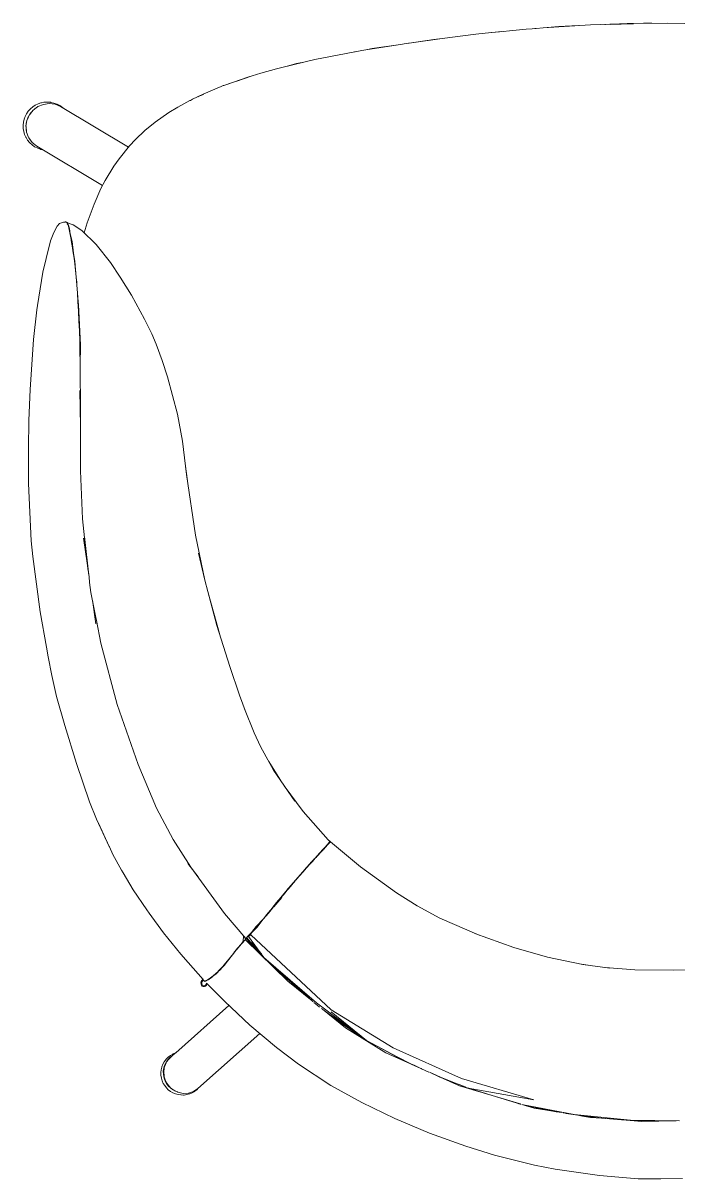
# Model space of a CAD drawing. Header units: millimetres. Extents: x 7998 to 72132, y -12523 to 5591.
# Drawn here: x 65353 to 65388.6, y -9745.4 to -9682.6 of the extents above; entities that cross this region are included whole.
import ezdxf

# ---------------------------------------------------------------- set-up
doc = ezdxf.new("R2010")
doc.units = ezdxf.units.MM
doc.layers.add('Xray_Furniture Temporary', color=23, linetype='Continuous', lineweight=15)

msp = doc.modelspace()

# ---------------------------------------------------------------- linework, layer by layer
at = {"layer": 'Xray_Furniture Temporary', "lineweight": 0}
for p, q in [((65379.42, -9683.004), (65380.332, -9682.918)), ((65380.659, -9682.893), (65380.332, -9682.918)), ((65380.793, -9682.88), (65380.659, -9682.893)), ((65380.873, -9682.876), (65380.793, -9682.88)), ((65381.246, -9682.847), (65380.873, -9682.876)), ((65381.246, -9682.847), (65383.821, -9682.68)), ((65381.246, -9682.847), (65382.09, -9682.781)), ((65382.09, -9682.781), (65383.15, -9682.724)), ((65385.399, -9682.63), (65383.821, -9682.68)), ((65384.638, -9682.672), (65384.586, -9682.672)), ((65385.399, -9682.63), (65384.638, -9682.672)), ((65384.896, -9682.669), (65386.083, -9682.622)), ((65385.521, -9682.624), (65385.412, -9682.63)), ((65385.521, -9682.624), (65386.05, -9682.623)), ((65385.81, -9682.617), (65385.602, -9682.624)), ((65385.81, -9682.617), (65387.977, -9682.589)), ((65386.696, -9682.597), (65385.81, -9682.617)), ((65386.083, -9682.622), (65386.151, -9682.623)), ((65387.146, -9682.599), (65386.696, -9682.597)), ((65387.977, -9682.589), (65388.939, -9682.609)), ((65373.97, -9683.675), (65375.767, -9683.422)), ((65373.97, -9683.675), (65375.32, -9683.471)), ((65375.767, -9683.422), (65375.32, -9683.471)), ((65377.593, -9683.196), (65375.767, -9683.422)), ((65378.097, -9683.143), (65377.593, -9683.196)), ((65379.009, -9683.046), (65378.097, -9683.143)), ((65378.443, -9683.099), (65378.097, -9683.143)), ((65378.458, -9683.093), (65378.443, -9683.099)), ((65378.458, -9683.093), (65379.083, -9683.04)), ((65379.42, -9683.004), (65379.083, -9683.04)), ((65368.85, -9684.565), (65371.413, -9684.074)), ((65371.007, -9684.152), (65371.043, -9684.145)), ((65371.056, -9684.143), (65371.043, -9684.145)), ((65371.413, -9684.074), (65371.623, -9684.042)), ((65371.623, -9684.042), (65373.506, -9683.745)), ((65371.623, -9684.042), (65371.971, -9683.976)), ((65371.971, -9683.976), (65373.506, -9683.745)), ((65373.808, -9683.695), (65373.506, -9683.745)), ((65373.939, -9683.679), (65373.808, -9683.695)), ((65373.939, -9683.679), (65373.97, -9683.675)), ((65367.003, -9685.014), (65368.327, -9684.686)), ((65367.425, -9684.91), (65367.864, -9684.786)), ((65367.864, -9684.786), (65368.177, -9684.723)), ((65368.85, -9684.565), (65368.327, -9684.686)), ((65364.629, -9685.733), (65365.456, -9685.452)), ((65365.456, -9685.452), (65365.269, -9685.505)), ((65365.932, -9685.312), (65365.456, -9685.452)), ((65366.772, -9685.071), (65365.932, -9685.312)), ((65366.772, -9685.071), (65367.003, -9685.014)), ((65367.365, -9684.925), (65367.368, -9684.924)), ((65367.368, -9684.924), (65367.425, -9684.91)), ((65363.436, -9686.179), (65363.687, -9686.068)), ((65363.745, -9686.047), (65363.687, -9686.068)), ((65363.893, -9685.984), (65363.745, -9686.047)), ((65363.917, -9685.976), (65363.893, -9685.984)), ((65365.269, -9685.505), (65363.917, -9685.976)), ((65363.917, -9685.976), (65364.605, -9685.742)), ((65364.629, -9685.733), (65364.605, -9685.742)), ((65362.23, -9686.715), (65362.109, -9686.786)), ((65362.808, -9686.448), (65362.23, -9686.715)), ((65362.532, -9686.581), (65362.517, -9686.589)), ((65362.532, -9686.581), (65362.812, -9686.459)), ((65363.436, -9686.179), (65362.808, -9686.448)), ((65353.42, -9687.254), (65353.31, -9687.375)), ((65353.57, -9687.324), (65353.374, -9687.574)), ((65353.427, -9687.246), (65353.42, -9687.254)), ((65353.427, -9687.246), (65353.554, -9687.138)), ((65353.554, -9687.138), (65353.693, -9687.046)), ((65353.639, -9687.272), (65353.57, -9687.324)), ((65353.639, -9687.272), (65353.683, -9687.234)), ((65353.683, -9687.234), (65353.67, -9687.248)), ((65353.683, -9687.234), (65353.725, -9687.206)), ((65353.683, -9687.234), (65353.699, -9687.226)), ((65353.685, -9687.237), (65353.683, -9687.234)), ((65353.693, -9687.046), (65353.842, -9686.974)), ((65353.83, -9687.126), (65353.725, -9687.206)), ((65354.129, -9687.001), (65353.83, -9687.126)), ((65353.842, -9686.974), (65353.999, -9686.921)), ((65354.02, -9686.917), (65353.999, -9686.921)), ((65354.02, -9686.917), (65354.16, -9686.89)), ((65354.448, -9686.957), (65354.129, -9687.001)), ((65354.184, -9686.886), (65354.16, -9686.89)), ((65354.349, -9686.876), (65354.184, -9686.886)), ((65354.515, -9686.889), (65354.349, -9686.876)), ((65354.764, -9686.997), (65354.448, -9686.957)), ((65354.538, -9686.892), (65354.515, -9686.889)), ((65354.538, -9686.892), (65354.7, -9686.927)), ((65354.857, -9686.983), (65354.7, -9686.927)), ((65355.057, -9687.119), (65354.764, -9686.997)), ((65354.857, -9686.983), (65354.876, -9686.991)), ((65354.876, -9686.991), (65355.023, -9687.067)), ((65355.023, -9687.067), (65355.159, -9687.163)), ((65355.057, -9687.119), (65358.742, -9689.333)), ((65355.159, -9687.163), (65355.17, -9687.173)), ((65355.215, -9687.214), (65355.17, -9687.173)), ((65360.943, -9687.439), (65361.427, -9687.154)), ((65362.081, -9686.8), (65361.427, -9687.154)), ((65362.081, -9686.8), (65362.086, -9686.797)), ((65362.097, -9686.793), (65362.086, -9686.797)), ((65362.097, -9686.793), (65362.109, -9686.786)), ((65353.049, -9687.969), (65353.033, -9688.131)), ((65353.085, -9687.809), (65353.049, -9687.969)), ((65353.085, -9687.809), (65353.142, -9687.655)), ((65353.142, -9687.655), (65353.217, -9687.51)), ((65353.237, -9687.88), (65353.186, -9688.191)), ((65353.237, -9687.88), (65353.202, -9688.033)), ((65353.217, -9687.51), (65353.31, -9687.375)), ((65353.365, -9687.587), (65353.237, -9687.88)), ((65353.237, -9687.88), (65353.292, -9687.728)), ((65353.292, -9687.728), (65353.278, -9687.787)), ((65353.292, -9687.728), (65353.365, -9687.587)), ((65353.292, -9687.728), (65353.326, -9687.678)), ((65353.302, -9687.732), (65353.292, -9687.728)), ((65353.368, -9687.581), (65353.365, -9687.587)), ((65353.374, -9687.574), (65353.456, -9687.456)), ((65353.456, -9687.456), (65353.433, -9687.499)), ((65353.541, -9687.362), (65353.456, -9687.456)), ((65353.456, -9687.456), (65353.491, -9687.425)), ((65353.456, -9687.456), (65353.463, -9687.461)), ((65360.202, -9687.963), (65359.641, -9688.426)), ((65360.202, -9687.963), (65360.943, -9687.439)), ((65353.031, -9688.144), (65353.033, -9688.131)), ((65353.037, -9688.31), (65353.031, -9688.144)), ((65353.064, -9688.474), (65353.037, -9688.31)), ((65353.111, -9688.633), (65353.064, -9688.474)), ((65353.186, -9688.191), (65353.202, -9688.033)), ((65353.186, -9688.201), (65353.186, -9688.191)), ((65353.186, -9688.201), (65353.187, -9688.205)), ((65353.192, -9688.349), (65353.187, -9688.205)), ((65353.187, -9688.205), (65353.217, -9688.505)), ((65353.192, -9688.349), (65353.196, -9688.296)), ((65353.201, -9688.348), (65353.192, -9688.349)), ((65353.217, -9688.505), (65353.192, -9688.349)), ((65353.192, -9688.349), (65353.207, -9688.402)), ((65353.202, -9688.033), (65353.222, -9687.977)), ((65353.202, -9688.033), (65353.203, -9688.095)), ((65353.202, -9688.033), (65353.213, -9688.035)), ((65353.217, -9688.505), (65353.219, -9688.52)), ((65353.231, -9688.552), (65353.262, -9688.655)), ((65353.231, -9688.552), (65353.323, -9688.792)), ((65359.641, -9688.426), (65359.134, -9688.911)), ((65353.178, -9688.784), (65353.111, -9688.633)), ((65353.189, -9688.804), (65353.178, -9688.784)), ((65353.189, -9688.804), (65353.276, -9688.945)), ((65353.262, -9688.655), (65353.255, -9688.614)), ((65353.262, -9688.655), (65353.27, -9688.652)), ((65353.323, -9688.792), (65353.262, -9688.655)), ((65353.262, -9688.655), (65353.286, -9688.695)), ((65353.382, -9689.073), (65353.276, -9688.945)), ((65353.333, -9688.818), (65353.521, -9689.073)), ((65353.408, -9688.931), (65353.366, -9688.863)), ((65353.398, -9689.089), (65353.382, -9689.073)), ((65353.408, -9688.931), (65353.395, -9688.902)), ((65353.52, -9689.203), (65353.398, -9689.089)), ((65353.411, -9688.928), (65353.408, -9688.931)), ((65353.481, -9689.019), (65353.408, -9688.931)), ((65353.408, -9688.931), (65353.434, -9688.955)), ((65353.655, -9689.299), (65353.52, -9689.203)), ((65353.521, -9689.073), (65353.587, -9689.125)), ((65353.587, -9689.125), (65353.621, -9689.156)), ((65353.621, -9689.156), (65353.608, -9689.142)), ((65353.621, -9689.156), (65353.623, -9689.153)), ((65353.685, -9689.202), (65353.621, -9689.156)), ((65353.621, -9689.156), (65353.641, -9689.167)), ((65353.685, -9689.202), (65353.769, -9689.268)), ((65359.134, -9688.911), (65358.801, -9689.259)), ((65353.673, -9689.309), (65353.655, -9689.299)), ((65353.821, -9689.385), (65353.673, -9689.309)), ((65353.769, -9689.268), (65357.338, -9691.412)), ((65353.977, -9689.441), (65353.821, -9689.385)), ((65353.992, -9689.445), (65353.977, -9689.441)), ((65353.992, -9689.445), (65354.104, -9689.469)), ((65358.234, -9689.967), (65358.801, -9689.259)), ((65357.485, -9691.134), (65357.954, -9690.358)), ((65357.954, -9690.358), (65358.234, -9689.967)), ((65356.893, -9692.412), (65357.255, -9691.569)), ((65357.485, -9691.134), (65357.255, -9691.569)), ((65356.893, -9692.412), (65356.5, -9693.432)), ((65354.69, -9693.956), (65354.871, -9693.616)), ((65354.999, -9693.467), (65354.871, -9693.616)), ((65355.23, -9693.394), (65354.999, -9693.467)), ((65355.23, -9693.394), (65355.315, -9693.399)), ((65355.319, -9693.387), (65355.315, -9693.399)), ((65355.341, -9693.384), (65355.319, -9693.387)), ((65355.319, -9693.387), (65355.331, -9693.4)), ((65355.341, -9693.384), (65355.336, -9693.394)), ((65355.341, -9693.384), (65355.381, -9693.403)), ((65355.381, -9693.403), (65355.485, -9693.624)), ((65355.381, -9693.403), (65355.48, -9693.447)), ((65355.425, -9693.496), (65355.491, -9693.563)), ((65355.741, -9693.544), (65355.48, -9693.447)), ((65355.491, -9693.563), (65355.542, -9693.757)), ((65355.741, -9693.544), (65356.209, -9693.858)), ((65356.351, -9693.973), (65356.5, -9693.432)), ((65354.69, -9693.956), (65354.523, -9694.413)), ((65355.485, -9693.624), (65355.542, -9693.892)), ((65355.513, -9693.721), (65355.505, -9693.716)), ((65355.511, -9693.746), (65355.54, -9693.762)), ((65355.54, -9693.762), (65355.542, -9693.757)), ((65355.592, -9694.04), (65355.54, -9693.762)), ((65355.563, -9693.974), (65355.542, -9693.892)), ((65355.581, -9694.075), (65355.563, -9693.974)), ((65355.632, -9694.347), (65355.581, -9694.075)), ((65355.589, -9694.09), (65355.581, -9694.075)), ((65355.618, -9694.229), (65355.589, -9694.09)), ((65355.592, -9694.04), (65355.684, -9694.447)), ((65355.651, -9694.394), (65355.618, -9694.229)), ((65356.209, -9693.858), (65356.987, -9694.603)), ((65356.35, -9693.977), (65356.319, -9693.963)), ((65356.351, -9693.973), (65356.319, -9693.963)), ((65354.523, -9694.413), (65354.276, -9695.378)), ((65355.632, -9694.347), (65355.642, -9694.395)), ((65355.642, -9694.395), (65355.677, -9694.587)), ((65355.686, -9694.586), (65355.651, -9694.394)), ((65355.677, -9694.587), (65355.715, -9694.808)), ((65355.684, -9694.447), (65355.746, -9694.925)), ((65355.724, -9694.806), (65355.686, -9694.586)), ((65355.715, -9694.808), (65355.754, -9695.058)), ((65355.746, -9694.925), (65355.724, -9694.806)), ((65356.987, -9694.603), (65357.78, -9695.584)), ((65354.1, -9696.12), (65354.276, -9695.378)), ((65355.763, -9695.056), (65355.746, -9694.925)), ((65355.754, -9695.058), (65355.793, -9695.339)), ((65355.77, -9695.108), (65355.763, -9695.056)), ((65355.842, -9695.651), (65355.77, -9695.108)), ((65355.843, -9695.52), (65355.77, -9695.108)), ((65355.793, -9695.339), (65355.833, -9695.653)), ((65353.814, -9697.919), (65354.1, -9696.12)), ((65355.833, -9695.653), (65355.872, -9696.001)), ((65355.842, -9695.651), (65355.934, -9696.541)), ((65355.843, -9695.52), (65355.876, -9695.98)), ((65355.876, -9695.98), (65355.872, -9696.001)), ((65355.872, -9696.001), (65355.909, -9696.382)), ((65355.882, -9696.107), (65355.887, -9696.084)), ((65358.29, -9696.384), (65357.78, -9695.584)), ((65355.892, -9696.138), (65355.887, -9696.161)), ((65355.909, -9696.382), (65355.944, -9696.8)), ((65355.932, -9696.552), (65355.926, -9696.578)), ((65355.934, -9696.541), (65355.932, -9696.544)), ((65355.953, -9696.799), (65355.932, -9696.552)), ((65355.932, -9696.552), (65355.945, -9696.647)), ((65355.945, -9696.647), (65355.953, -9696.799)), ((65358.29, -9696.384), (65358.907, -9697.36)), ((65355.944, -9696.8), (65355.977, -9697.251)), ((65355.986, -9697.25), (65355.953, -9696.799)), ((65355.977, -9697.251), (65356.008, -9697.731)), ((65356.017, -9697.73), (65355.986, -9697.25)), ((65359.624, -9698.664), (65358.907, -9697.36)), ((65353.814, -9697.919), (65353.782, -9698.158)), ((65356.008, -9697.731), (65356.036, -9698.235)), ((65356.03, -9697.887), (65356.017, -9697.73)), ((65356.03, -9697.887), (65356.091, -9698.959)), ((65356.03, -9697.887), (65356.045, -9698.234)), ((65353.601, -9699.771), (65353.782, -9698.158)), ((65356.036, -9698.235), (65356.061, -9698.76)), ((65356.049, -9698.319), (65356.045, -9698.234)), ((65356.049, -9698.319), (65356.091, -9699.301)), ((65356.061, -9698.76), (65356.083, -9699.302)), ((65356.088, -9699.229), (65356.081, -9699.269)), ((65356.091, -9698.959), (65356.14, -9700.08)), ((65360.011, -9699.471), (65359.624, -9698.664)), ((65353.601, -9699.771), (65353.409, -9702.489)), ((65356.083, -9699.311), (65356.082, -9699.317)), ((65356.082, -9699.317), (65356.101, -9699.857)), ((65356.083, -9699.302), (65356.083, -9699.311)), ((65356.091, -9699.301), (65356.101, -9699.857)), ((65356.101, -9699.857), (65356.115, -9700.421)), ((65360.253, -9700.028), (65360.011, -9699.471)), ((65356.115, -9700.421), (65356.125, -9700.991)), ((65356.14, -9700.08), (65356.132, -9701.154)), ((65360.569, -9700.906), (65360.253, -9700.028)), ((65356.125, -9700.991), (65356.132, -9701.565)), ((65356.125, -9700.991), (65356.132, -9701.154)), ((65360.861, -9701.789), (65360.569, -9700.906)), ((65356.132, -9701.154), (65356.132, -9701.565)), ((65356.132, -9701.565), (65356.135, -9702.144)), ((65356.135, -9702.144), (65356.137, -9702.726)), ((65361.404, -9703.831), (65360.861, -9701.789)), ((65353.409, -9702.489), (65353.344, -9704.175)), ((65356.138, -9704.488), (65356.112, -9702.535)), ((65356.137, -9702.726), (65356.139, -9702.752)), ((65356.139, -9702.752), (65356.138, -9703.311)), ((65356.138, -9703.311), (65356.138, -9704.488)), ((65353.344, -9704.175), (65353.326, -9705.692)), ((65361.404, -9703.831), (65361.676, -9705.284)), ((65356.138, -9704.488), (65356.136, -9704.658)), ((65356.136, -9704.658), (65356.139, -9704.803)), ((65356.139, -9704.865), (65356.137, -9705.018)), ((65356.139, -9704.865), (65356.139, -9704.803)), ((65356.137, -9705.018), (65356.139, -9705.218)), ((65356.139, -9706.903), (65356.139, -9705.218)), ((65361.894, -9707.109), (65361.676, -9705.284)), ((65353.331, -9707.589), (65353.326, -9705.692)), ((65361.839, -9706.655), (65361.945, -9707.452)), ((65356.259, -9709.508), (65356.139, -9706.903)), ((65362.386, -9710.395), (65361.894, -9707.109)), ((65353.331, -9707.589), (65353.471, -9710.708)), ((65356.259, -9709.508), (65356.478, -9711.572)), ((65356.362, -9710.471), (65356.392, -9710.823)), ((65356.362, -9710.471), (65356.596, -9712.575)), ((65362.386, -9710.395), (65362.898, -9712.846)), ((65353.555, -9711.561), (65353.471, -9710.708)), ((65356.312, -9710.568), (65356.607, -9712.655)), ((65356.392, -9710.823), (65356.47, -9711.573)), ((65353.555, -9711.561), (65353.959, -9714.557)), ((65356.47, -9711.573), (65356.563, -9712.346)), ((65356.478, -9711.572), (65356.596, -9712.575)), ((65362.898, -9712.846), (65362.544, -9711.369)), ((65356.607, -9712.655), (65356.641, -9712.964)), ((65356.641, -9712.964), (65356.706, -9713.514)), ((65362.898, -9712.846), (65363.549, -9715.3)), ((65356.954, -9714.77), (65356.706, -9713.514)), ((65363.079, -9713.528), (65363.685, -9715.736)), ((65356.787, -9713.927), (65356.969, -9715.206)), ((65353.959, -9714.557), (65354.293, -9716.485)), ((65356.954, -9714.77), (65356.973, -9714.875)), ((65356.973, -9714.875), (65357.005, -9715.029)), ((65357.251, -9716.269), (65357.005, -9715.029)), ((65364.245, -9717.534), (65363.549, -9715.3)), ((65354.293, -9716.485), (65354.389, -9717.007)), ((65357.251, -9716.269), (65358.131, -9719.59)), ((65354.389, -9717.007), (65354.592, -9718.025)), ((65354.841, -9719.151), (65354.592, -9718.025)), ((65364.245, -9717.534), (65364.775, -9719.081)), ((65355.288, -9720.725), (65354.841, -9719.151)), ((65365.14, -9720.071), (65364.775, -9719.081)), ((65358.131, -9719.59), (65359.272, -9722.847)), ((65365.043, -9719.832), (65365.571, -9721.136)), ((65355.288, -9720.725), (65355.925, -9722.798)), ((65365.571, -9721.136), (65365.912, -9721.872)), ((65366.62, -9723.161), (65365.912, -9721.872)), ((65356.641, -9724.879), (65355.925, -9722.798)), ((65360.262, -9725.219), (65359.272, -9722.847)), ((65366.361, -9722.69), (65366.991, -9723.699)), ((65367.773, -9724.834), (65366.62, -9723.161)), ((65367.202, -9724.006), (65368.231, -9725.412)), ((65356.641, -9724.879), (65357.005, -9725.821)), ((65361.181, -9726.92), (65360.262, -9725.219)), ((65368.231, -9725.412), (65369.58, -9726.944)), ((65357.701, -9727.309), (65357.005, -9725.821)), ((65357.701, -9727.309), (65357.112, -9726.034)), ((65357.709, -9727.323), (65357.701, -9727.309)), ((65357.709, -9727.323), (65357.902, -9727.741)), ((65362.132, -9728.419), (65361.181, -9726.92)), ((65369.29, -9727.476), (65369.141, -9727.639)), ((65369.306, -9727.482), (65369.205, -9727.597)), ((65369.369, -9727.386), (65369.29, -9727.476)), ((65369.292, -9727.504), (65369.306, -9727.482)), ((65369.306, -9727.482), (65369.314, -9727.473)), ((65369.314, -9727.473), (65369.332, -9727.454)), ((65369.332, -9727.454), (65369.338, -9727.452)), ((65369.338, -9727.452), (65369.35, -9727.442)), ((65369.35, -9727.442), (65369.429, -9727.346)), ((65369.415, -9727.341), (65369.369, -9727.386)), ((65369.377, -9727.392), (65369.514, -9727.233)), ((65369.514, -9727.233), (65369.415, -9727.341)), ((65369.429, -9727.346), (65369.444, -9727.33)), ((65369.444, -9727.33), (65369.45, -9727.328)), ((65369.529, -9727.238), (65369.45, -9727.323)), ((65369.45, -9727.323), (65369.45, -9727.328)), ((65369.514, -9727.233), (65369.57, -9727.175)), ((65369.541, -9727.198), (65369.514, -9727.233)), ((65369.529, -9727.238), (65369.535, -9727.228)), ((65369.535, -9727.228), (65369.54, -9727.226)), ((65369.553, -9727.212), (65369.54, -9727.226)), ((65369.57, -9727.175), (65369.541, -9727.198)), ((65369.603, -9727.156), (65369.553, -9727.212)), ((65369.663, -9727.059), (65369.57, -9727.175)), ((65369.58, -9726.944), (65369.687, -9727.029)), ((65369.589, -9727.152), (65369.585, -9727.156)), ((65369.615, -9727.119), (65369.589, -9727.152)), ((65369.603, -9727.156), (65369.604, -9727.15)), ((65369.604, -9727.15), (65369.609, -9727.148)), ((65369.609, -9727.148), (65369.648, -9727.098)), ((65369.623, -9727.138), (65369.609, -9727.148)), ((65369.64, -9727.099), (65369.615, -9727.119)), ((65369.623, -9727.138), (65369.717, -9727.059)), ((65369.652, -9727.102), (65369.623, -9727.138)), ((65369.667, -9727.064), (65369.64, -9727.099)), ((65369.667, -9727.072), (65369.64, -9727.099)), ((65369.648, -9727.098), (65369.654, -9727.096)), ((65369.654, -9727.096), (65369.652, -9727.102)), ((65369.654, -9727.096), (65369.676, -9727.071)), ((65369.654, -9727.096), (65369.667, -9727.072)), ((65369.667, -9727.064), (65369.687, -9727.029)), ((65369.667, -9727.072), (65369.667, -9727.064)), ((65369.717, -9727.059), (65369.676, -9727.071)), ((65369.717, -9727.059), (65371.331, -9728.409)), ((65357.902, -9727.741), (65358.363, -9728.586)), ((65368.804, -9728.034), (65368.611, -9728.248)), ((65368.753, -9728.099), (65368.611, -9728.248)), ((65368.665, -9728.16), (65368.688, -9728.137)), ((65368.688, -9728.137), (65368.699, -9728.126)), ((65368.699, -9728.126), (65368.702, -9728.123)), ((65368.702, -9728.123), (65368.88, -9727.942)), ((65368.804, -9728.034), (65368.753, -9728.099)), ((65368.788, -9728.028), (65368.792, -9728.021)), ((65368.792, -9728.021), (65368.82, -9727.992)), ((65368.901, -9727.926), (65368.804, -9728.034)), ((65368.82, -9727.992), (65368.827, -9727.981)), ((65368.827, -9727.981), (65368.87, -9727.941)), ((65368.87, -9727.941), (65369.044, -9727.761)), ((65368.971, -9727.825), (65368.87, -9727.941)), ((65368.88, -9727.942), (65368.901, -9727.926)), ((65368.923, -9727.905), (65368.901, -9727.926)), ((65368.987, -9727.831), (65368.923, -9727.905)), ((65369.141, -9727.639), (65368.971, -9727.825)), ((65369.034, -9727.78), (65368.987, -9727.831)), ((65369.034, -9727.78), (65369.052, -9727.761)), ((65369.044, -9727.761), (65369.157, -9727.646)), ((65369.157, -9727.646), (65369.052, -9727.761)), ((65369.157, -9727.646), (65369.198, -9727.598)), ((65369.198, -9727.598), (65369.205, -9727.597)), ((65358.451, -9728.739), (65358.363, -9728.586)), ((65358.994, -9729.664), (65358.451, -9728.739)), ((65362.524, -9728.959), (65361.962, -9728.231)), ((65362.132, -9728.419), (65363.965, -9730.943)), ((65368.217, -9728.687), (65368.027, -9728.902)), ((65368.201, -9728.681), (65368.058, -9728.843)), ((65368.397, -9728.461), (65368.201, -9728.681)), ((65368.201, -9728.681), (65368.31, -9728.55)), ((65368.413, -9728.467), (65368.217, -9728.687)), ((65368.31, -9728.55), (65368.397, -9728.461)), ((65368.595, -9728.241), (65368.397, -9728.461)), ((65368.611, -9728.248), (65368.413, -9728.467)), ((65368.665, -9728.16), (65368.595, -9728.241)), ((65373.299, -9729.817), (65371.331, -9728.409)), ((65367.43, -9729.571), (65368.058, -9728.843)), ((65367.686, -9729.293), (65367.538, -9729.468)), ((65367.686, -9729.293), (65367.732, -9729.246)), ((65367.819, -9729.14), (65367.732, -9729.246)), ((65367.819, -9729.14), (65367.737, -9729.215)), ((65367.82, -9729.119), (65367.867, -9729.075)), ((65367.848, -9729.106), (65367.844, -9729.117)), ((65367.905, -9729.042), (65367.848, -9729.106)), ((65367.905, -9729.042), (65367.867, -9729.075)), ((65368.027, -9728.902), (65367.909, -9729.038)), ((65358.994, -9729.664), (65359.737, -9730.747)), ((65367.174, -9729.88), (65367.005, -9730.087)), ((65367.05, -9730.051), (65367.09, -9730.009)), ((65367.068, -9730.01), (65367.196, -9729.871)), ((65367.09, -9730.009), (65367.093, -9730.004)), ((65367.093, -9730.004), (65367.179, -9729.913)), ((65367.144, -9729.942), (65367.25, -9729.813)), ((65367.185, -9729.905), (65367.179, -9729.913)), ((65367.254, -9729.783), (65367.2, -9729.849)), ((65367.205, -9729.868), (65367.215, -9729.864)), ((65367.25, -9729.813), (65367.26, -9729.802)), ((65367.367, -9729.644), (65367.254, -9729.783)), ((65367.27, -9729.789), (65367.26, -9729.802)), ((65367.4, -9729.632), (65367.27, -9729.789)), ((65367.384, -9729.626), (65367.367, -9729.644)), ((65367.43, -9729.571), (65367.384, -9729.626)), ((65367.538, -9729.468), (65367.4, -9729.632)), ((65373.299, -9729.817), (65374.41, -9730.518)), ((65366.488, -9730.745), (65366.624, -9730.584)), ((65366.519, -9730.676), (65366.782, -9730.341)), ((65366.613, -9730.567), (65366.519, -9730.676)), ((65366.75, -9730.4), (65366.613, -9730.567)), ((65366.629, -9730.573), (65366.624, -9730.584)), ((65367.064, -9730.071), (65366.629, -9730.573)), ((65366.766, -9730.406), (65366.629, -9730.573)), ((65366.75, -9730.4), (65367.005, -9730.087)), ((65367.064, -9730.071), (65366.766, -9730.406)), ((65366.766, -9730.406), (65367.021, -9730.094)), ((65366.782, -9730.341), (65366.79, -9730.332)), ((65366.79, -9730.332), (65366.85, -9730.25)), ((65367.05, -9730.051), (65367.021, -9730.094)), ((65374.41, -9730.518), (65375.649, -9731.193)), ((65359.737, -9730.747), (65359.868, -9730.922)), ((65360.646, -9731.997), (65359.868, -9730.922)), ((65365.112, -9732.297), (65363.965, -9730.943)), ((65365.68, -9731.653), (65366.067, -9731.23)), ((65365.929, -9731.392), (65366.067, -9731.23)), ((65366.064, -9731.256), (65365.932, -9731.414)), ((65366.203, -9731.09), (65366.064, -9731.256)), ((65366.141, -9731.139), (65366.067, -9731.23)), ((65366.187, -9731.084), (65366.141, -9731.139)), ((65366.329, -9730.912), (65366.187, -9731.084)), ((65366.345, -9730.919), (65366.203, -9731.09)), ((65366.472, -9730.739), (65366.329, -9730.912)), ((65366.488, -9730.745), (65366.345, -9730.919)), ((65366.519, -9730.676), (65366.472, -9730.739)), ((65375.649, -9731.193), (65377.778, -9732.122)), ((65365.68, -9731.653), (65365.431, -9731.97)), ((65365.502, -9731.89), (65365.431, -9731.97)), ((65365.726, -9731.677), (65365.447, -9731.976)), ((65365.601, -9731.801), (65365.447, -9731.976)), ((65365.68, -9731.653), (65365.502, -9731.89)), ((65365.585, -9731.795), (65365.502, -9731.89)), ((65365.681, -9731.684), (65365.585, -9731.795)), ((65365.698, -9731.69), (65365.601, -9731.801)), ((65365.916, -9731.408), (65365.681, -9731.684)), ((65365.809, -9731.56), (65365.698, -9731.69)), ((65365.726, -9731.677), (65365.932, -9731.414)), ((65365.932, -9731.414), (65365.809, -9731.56)), ((65365.929, -9731.392), (65365.916, -9731.408)), ((65360.646, -9731.997), (65361.595, -9733.154)), ((65365.098, -9732.358), (65364.882, -9732.587)), ((65364.964, -9732.464), (65364.892, -9732.562)), ((65364.991, -9732.155), (65364.964, -9732.464)), ((65365.011, -9732.178), (65365.121, -9732.324)), ((65365.107, -9732.334), (65365.011, -9732.178)), ((65365.135, -9732.328), (65365.098, -9732.358)), ((65365.105, -9732.367), (65365.098, -9732.358)), ((65365.135, -9732.328), (65365.105, -9732.367)), ((65367.385, -9734.61), (65365.105, -9732.367)), ((65365.121, -9732.324), (65365.107, -9732.334)), ((65365.112, -9732.297), (65365.136, -9732.272)), ((65365.112, -9732.297), (65365.169, -9732.276)), ((65365.19, -9732.334), (65365.135, -9732.328)), ((65365.136, -9732.272), (65365.157, -9732.256)), ((65365.169, -9732.276), (65365.136, -9732.272)), ((65365.232, -9732.168), (65365.157, -9732.256)), ((65365.157, -9732.256), (65365.169, -9732.276)), ((65365.178, -9732.279), (65365.182, -9732.28)), ((65365.182, -9732.28), (65365.182, -9732.283)), ((65365.182, -9732.28), (65365.357, -9732.48)), ((65365.182, -9732.283), (65365.19, -9732.334)), ((65365.19, -9732.334), (65365.186, -9732.338)), ((65365.186, -9732.338), (65365.195, -9732.345)), ((65365.195, -9732.345), (65365.19, -9732.334)), ((65365.205, -9732.368), (65365.199, -9732.348)), ((65365.199, -9732.348), (65365.596, -9732.782)), ((65365.261, -9732.445), (65365.205, -9732.368)), ((65365.431, -9731.97), (65365.232, -9732.168)), ((65365.365, -9732.554), (65365.261, -9732.445)), ((65365.335, -9732.098), (65365.264, -9732.188)), ((65365.264, -9732.188), (65365.391, -9732.11)), ((65365.264, -9732.188), (65366.096, -9733.324)), ((65365.387, -9732.042), (65365.335, -9732.098)), ((65365.357, -9732.48), (65365.396, -9732.52)), ((65365.447, -9731.976), (65365.387, -9732.042)), ((65369.748, -9736.169), (65365.391, -9732.11)), ((65365.396, -9732.52), (65365.506, -9732.635)), ((65365.396, -9732.52), (65365.778, -9732.961)), ((65377.539, -9732.036), (65379.652, -9732.79)), ((65361.979, -9733.611), (65361.595, -9733.154)), ((65364.517, -9733.025), (65363.993, -9733.694)), ((65364.275, -9733.32), (65364.443, -9733.107)), ((65364.509, -9733.016), (65364.443, -9733.107)), ((65364.523, -9733.007), (65364.509, -9733.016)), ((65364.517, -9733.025), (65364.509, -9733.016)), ((65364.575, -9732.955), (65364.517, -9733.025)), ((65364.594, -9732.917), (65364.523, -9733.007)), ((65364.587, -9732.91), (65364.594, -9732.917)), ((65364.598, -9732.913), (65364.594, -9732.917)), ((65364.667, -9732.827), (65364.598, -9732.913)), ((65364.882, -9732.587), (65364.6, -9732.924)), ((65364.731, -9732.75), (65364.667, -9732.827)), ((65364.79, -9732.68), (65364.731, -9732.75)), ((65364.843, -9732.618), (65364.79, -9732.68)), ((65364.892, -9732.562), (65364.843, -9732.618)), ((65365.477, -9732.666), (65365.365, -9732.554)), ((65365.596, -9732.782), (65365.477, -9732.666)), ((65365.506, -9732.635), (65365.729, -9732.874)), ((65365.596, -9732.782), (65366.096, -9733.324)), ((65365.729, -9732.874), (65365.888, -9733.04)), ((65365.962, -9733.141), (65365.822, -9733.004)), ((65365.822, -9733.004), (65366.096, -9733.324)), ((65379.652, -9732.79), (65381.482, -9733.321)), ((65361.979, -9733.611), (65362.791, -9734.531)), ((65363.937, -9733.735), (65363.859, -9733.825)), ((65363.953, -9733.742), (65363.874, -9733.832)), ((65363.953, -9733.742), (65363.905, -9733.806)), ((65364.019, -9733.638), (65363.937, -9733.735)), ((65363.993, -9733.694), (65363.953, -9733.742)), ((65364.104, -9733.534), (65364.019, -9733.638)), ((65364.19, -9733.428), (65364.104, -9733.534)), ((65364.275, -9733.32), (65364.19, -9733.428)), ((65366.096, -9733.324), (65368.954, -9735.792)), ((65366.61, -9733.794), (65366.096, -9733.324)), ((65366.61, -9733.794), (65366.614, -9733.79)), ((65381.482, -9733.321), (65383.398, -9733.718)), ((65383.79, -9733.771), (65383.228, -9733.683)), ((65384.869, -9733.917), (65383.398, -9733.718)), ((65363.317, -9734.366), (65363.182, -9734.468)), ((65363.272, -9734.393), (65363.214, -9734.435)), ((65363.227, -9734.413), (65363.219, -9734.419)), ((65363.256, -9734.387), (65363.227, -9734.413)), ((65363.256, -9734.387), (65363.262, -9734.383)), ((65363.262, -9734.383), (65363.268, -9734.377)), ((65363.272, -9734.369), (65363.268, -9734.377)), ((65363.317, -9734.341), (65363.272, -9734.369)), ((65363.278, -9734.389), (65363.272, -9734.393)), ((65363.317, -9734.366), (65363.278, -9734.389)), ((65363.335, -9734.331), (65363.317, -9734.341)), ((65363.322, -9734.358), (65363.335, -9734.331)), ((65363.333, -9734.348), (65363.322, -9734.358)), ((65363.395, -9734.298), (65363.333, -9734.348)), ((65363.335, -9734.331), (65363.338, -9734.319)), ((65363.38, -9734.292), (65363.338, -9734.319)), ((65363.443, -9734.239), (65363.38, -9734.292)), ((65363.395, -9734.298), (65363.493, -9734.234)), ((65363.459, -9734.246), (65363.395, -9734.298)), ((65363.507, -9734.183), (65363.443, -9734.239)), ((65363.523, -9734.189), (65363.459, -9734.246)), ((65363.493, -9734.234), (65363.589, -9734.128)), ((65363.573, -9734.122), (65363.507, -9734.183)), ((65363.589, -9734.128), (65363.523, -9734.189)), ((65363.641, -9734.056), (65363.573, -9734.122)), ((65363.657, -9734.063), (65363.589, -9734.128)), ((65363.711, -9733.985), (65363.641, -9734.056)), ((65363.685, -9734.035), (65363.657, -9734.063)), ((65363.685, -9734.035), (65363.771, -9733.945)), ((65363.784, -9733.909), (65363.711, -9733.985)), ((65363.799, -9733.915), (65363.771, -9733.945)), ((65363.859, -9733.825), (65363.784, -9733.909)), ((65363.874, -9733.832), (65363.799, -9733.915)), ((65363.905, -9733.806), (65363.874, -9733.832)), ((65366.85, -9734.008), (65366.61, -9733.794)), ((65367.201, -9734.338), (65366.85, -9734.008)), ((65367.206, -9734.331), (65366.85, -9734.008)), ((65367.622, -9734.721), (65367.201, -9734.338)), ((65367.206, -9734.331), (65367.627, -9734.714)), ((65384.62, -9733.883), (65386.223, -9733.997)), ((65386.223, -9733.997), (65388.331, -9734.012)), ((65389.391, -9734.001), (65388.331, -9734.012)), ((65362.68, -9734.708), (65362.7, -9734.639)), ((65362.683, -9734.775), (65362.68, -9734.708)), ((65362.706, -9734.835), (65362.683, -9734.775)), ((65362.7, -9734.639), (65362.728, -9734.574)), ((65362.7, -9734.639), (65362.746, -9734.574)), ((65362.746, -9734.88), (65362.706, -9734.835)), ((65362.736, -9734.656), (65362.72, -9734.713)), ((65362.72, -9734.713), (65362.722, -9734.768)), ((65362.722, -9734.768), (65362.74, -9734.814)), ((65362.728, -9734.574), (65362.756, -9734.512)), ((65362.763, -9734.593), (65362.736, -9734.656)), ((65362.777, -9734.6), (65362.736, -9734.656)), ((65362.74, -9734.814), (65362.769, -9734.848)), ((65362.746, -9734.574), (65362.791, -9734.531)), ((65362.802, -9734.905), (65362.746, -9734.88)), ((65362.756, -9734.512), (65362.763, -9734.499)), ((65362.765, -9734.59), (65362.763, -9734.593)), ((65362.769, -9734.848), (65362.81, -9734.866)), ((65362.819, -9734.559), (65362.777, -9734.6)), ((65362.864, -9734.908), (65362.802, -9734.905)), ((65362.81, -9734.866), (65362.857, -9734.869)), ((65362.895, -9734.628), (65362.819, -9734.559)), ((65362.826, -9734.466), (65362.824, -9734.47)), ((65362.857, -9734.869), (65362.905, -9734.853)), ((65362.925, -9734.887), (65362.864, -9734.908)), ((65362.895, -9734.628), (65362.904, -9734.622)), ((65362.933, -9734.604), (65362.899, -9734.635)), ((65362.904, -9734.622), (65362.899, -9734.635)), ((65362.905, -9734.853), (65362.946, -9734.817)), ((65362.978, -9734.842), (65362.925, -9734.887)), ((65362.937, -9734.603), (65362.933, -9734.604)), ((65362.958, -9734.594), (65362.937, -9734.603)), ((65362.946, -9734.817), (65362.976, -9734.755)), ((65362.958, -9734.594), (65363.031, -9734.541)), ((65362.985, -9734.58), (65362.958, -9734.594)), ((65362.976, -9734.755), (65362.986, -9734.723)), ((65362.976, -9734.755), (65362.989, -9734.727)), ((65363.014, -9734.77), (65362.978, -9734.842)), ((65363.02, -9734.561), (65362.985, -9734.58)), ((65363.969, -9735.725), (65362.989, -9734.727)), ((65363.019, -9734.757), (65363.014, -9734.77)), ((65363.027, -9734.556), (65363.02, -9734.561)), ((65363.027, -9734.556), (65363.031, -9734.541)), ((65363.031, -9734.541), (65363.081, -9734.51)), ((65363.076, -9734.526), (65363.061, -9734.536)), ((65363.081, -9734.51), (65363.076, -9734.526)), ((65363.117, -9734.517), (65363.084, -9734.542)), ((65363.158, -9734.473), (65363.107, -9734.507)), ((65363.142, -9734.466), (65363.108, -9734.493)), ((65363.117, -9734.517), (65363.128, -9734.506)), ((65363.182, -9734.468), (65363.128, -9734.506)), ((65363.194, -9734.431), (65363.142, -9734.466)), ((65363.167, -9734.468), (65363.158, -9734.473)), ((65363.167, -9734.468), (65363.174, -9734.456)), ((65363.192, -9734.444), (65363.174, -9734.456)), ((65363.174, -9734.456), (65363.192, -9734.448)), ((65363.174, -9734.468), (65363.182, -9734.468)), ((65363.214, -9734.435), (65363.192, -9734.448)), ((65363.215, -9734.422), (65363.193, -9734.44)), ((65363.195, -9734.427), (65363.194, -9734.431)), ((65363.198, -9734.429), (65363.194, -9734.431)), ((65363.215, -9734.422), (65363.198, -9734.429)), ((65363.215, -9734.422), (65363.202, -9734.421)), ((65368.715, -9735.685), (65367.385, -9734.61)), ((65368.051, -9735.1), (65367.622, -9734.721)), ((65368.289, -9735.305), (65367.627, -9734.714)), ((65368.296, -9735.311), (65368.051, -9735.1)), ((65368.296, -9735.311), (65368.299, -9735.309)), ((65368.715, -9735.685), (65368.296, -9735.311)), ((65361.311, -9738.508), (65364.198, -9735.94)), ((65365.331, -9737.003), (65363.969, -9735.725)), ((65368.752, -9735.717), (65368.715, -9735.685)), ((65368.763, -9735.727), (65368.752, -9735.717)), ((65368.984, -9735.925), (65368.808, -9735.768)), ((65368.954, -9735.792), (65371.665, -9737.842)), ((65369.119, -9736.025), (65368.984, -9735.925)), ((65369.273, -9736.137), (65369.218, -9736.095)), ((65370.527, -9737.156), (65369.273, -9736.137)), ((65369.432, -9736.254), (65369.364, -9736.204)), ((65370.527, -9737.156), (65369.434, -9736.256)), ((65369.554, -9736.343), (65369.434, -9736.256)), ((65371.665, -9737.842), (65369.743, -9736.283)), ((65373.106, -9738.232), (65369.748, -9736.169)), ((65369.845, -9736.568), (65369.561, -9736.349)), ((65369.838, -9736.551), (65369.561, -9736.349)), ((65369.838, -9736.551), (65369.85, -9736.56)), ((65370.334, -9736.926), (65369.845, -9736.568)), ((65369.85, -9736.56), (65370.339, -9736.919)), ((65370.851, -9737.284), (65370.334, -9736.926)), ((65370.339, -9736.919), (65371.665, -9737.842)), ((65362.519, -9740.451), (65365.878, -9737.463)), ((65366.788, -9738.226), (65365.331, -9737.003)), ((65370.527, -9737.156), (65371.405, -9737.661)), ((65372.718, -9738.503), (65370.527, -9737.156)), ((65371.021, -9737.394), (65370.851, -9737.284)), ((65371.665, -9737.842), (65373.324, -9738.73)), ((65360.893, -9738.753), (65360.789, -9738.861)), ((65360.982, -9738.785), (65360.886, -9738.885)), ((65360.907, -9738.741), (65360.893, -9738.753)), ((65361.024, -9738.649), (65360.907, -9738.741)), ((65360.988, -9738.791), (65360.956, -9738.828)), ((65361.092, -9738.699), (65360.982, -9738.785)), ((65360.982, -9738.785), (65360.988, -9738.791)), ((65361.003, -9738.779), (65360.988, -9738.791)), ((65360.994, -9738.798), (65361.023, -9738.764)), ((65361.003, -9738.779), (65361.023, -9738.764)), ((65361.023, -9738.764), (65361.092, -9738.699)), ((65361.153, -9738.574), (65361.024, -9738.649)), ((65361.092, -9738.699), (65361.06, -9738.731)), ((65361.104, -9738.692), (65361.092, -9738.699)), ((65361.092, -9738.699), (65361.1, -9738.696)), ((65361.094, -9738.701), (65361.092, -9738.699)), ((65361.104, -9738.692), (65361.304, -9738.51)), ((65361.166, -9738.568), (65361.153, -9738.574)), ((65361.166, -9738.568), (65361.304, -9738.51)), ((65361.304, -9738.51), (65361.311, -9738.508)), ((65366.788, -9738.226), (65367.969, -9739.133)), ((65372.425, -9738.249), (65372.631, -9738.368)), ((65373.32, -9738.737), (65372.631, -9738.368)), ((65374.058, -9739.108), (65372.718, -9738.503)), ((65376.809, -9739.901), (65373.106, -9738.232)), ((65374.058, -9739.108), (65373.32, -9738.737)), ((65373.324, -9738.73), (65374.062, -9739.1)), ((65360.522, -9739.433), (65360.506, -9739.581)), ((65360.556, -9739.288), (65360.522, -9739.433)), ((65360.562, -9739.269), (65360.556, -9739.288)), ((65360.562, -9739.269), (65360.616, -9739.129)), ((65360.688, -9738.998), (65360.616, -9739.129)), ((65360.637, -9739.528), (65360.652, -9739.388)), ((65360.668, -9739.391), (65360.645, -9739.529)), ((65360.685, -9739.251), (65360.652, -9739.388)), ((65360.652, -9739.388), (65360.683, -9739.302)), ((65360.652, -9739.388), (65360.668, -9739.391)), ((65360.652, -9739.388), (65360.653, -9739.481)), ((65360.654, -9739.53), (65360.668, -9739.391)), ((65360.66, -9739.517), (65360.707, -9739.242)), ((65360.692, -9739.253), (65360.668, -9739.391)), ((65360.668, -9739.391), (65360.692, -9739.293)), ((65360.735, -9739.12), (65360.685, -9739.251)), ((65360.685, -9739.251), (65360.692, -9739.253)), ((65360.7, -9738.981), (65360.688, -9738.998)), ((65360.751, -9739.128), (65360.692, -9739.253)), ((65360.789, -9738.861), (65360.7, -9738.981)), ((65360.707, -9739.242), (65360.712, -9739.235)), ((65360.712, -9739.235), (65360.817, -9739.007)), ((65360.712, -9739.235), (65360.751, -9739.128)), ((65360.735, -9739.12), (65360.713, -9739.208)), ((65360.803, -9738.997), (65360.735, -9739.12)), ((65360.735, -9739.12), (65360.789, -9739.046)), ((65360.751, -9739.128), (65360.735, -9739.12)), ((65360.809, -9739.002), (65360.751, -9739.128)), ((65360.751, -9739.128), (65360.817, -9739.007)), ((65360.803, -9738.997), (65360.886, -9738.885)), ((65360.809, -9739.002), (65360.803, -9738.997)), ((65360.825, -9738.99), (65360.809, -9739.002)), ((65360.817, -9739.007), (65360.825, -9738.99)), ((65360.825, -9738.99), (65360.83, -9738.989)), ((65360.83, -9738.989), (65360.835, -9738.978)), ((65360.841, -9738.965), (65360.835, -9738.978)), ((65360.886, -9738.885), (65360.841, -9738.965)), ((65360.852, -9738.959), (65360.841, -9738.965)), ((65360.899, -9738.896), (65360.852, -9738.959)), ((65360.886, -9738.885), (65360.956, -9738.828)), ((65360.886, -9738.885), (65360.899, -9738.896)), ((65360.942, -9738.851), (65360.899, -9738.896)), ((65360.956, -9738.828), (65360.942, -9738.851)), ((65367.969, -9739.133), (65369.729, -9740.281)), ((65374.09, -9739.123), (65374.058, -9739.108)), ((65374.164, -9739.149), (65374.062, -9739.1)), ((65374.602, -9739.354), (65374.09, -9739.123)), ((65374.243, -9739.185), (65374.164, -9739.149)), ((65374.243, -9739.185), (65374.602, -9739.354)), ((65374.602, -9739.354), (65374.621, -9739.363)), ((65374.621, -9739.363), (65374.633, -9739.368)), ((65374.633, -9739.368), (65374.65, -9739.376)), ((65375.051, -9739.557), (65374.65, -9739.376)), ((65360.506, -9739.581), (65360.51, -9739.73)), ((65360.51, -9739.73), (65360.533, -9739.878)), ((65360.533, -9739.878), (65360.536, -9739.89)), ((65360.577, -9740.031), (65360.536, -9739.89)), ((65360.636, -9740.166), (65360.577, -9740.031)), ((65360.637, -9739.528), (65360.64, -9739.67)), ((65360.645, -9739.529), (65360.637, -9739.528)), ((65360.64, -9739.67), (65360.649, -9739.578)), ((65360.657, -9739.669), (65360.64, -9739.67)), ((65360.64, -9739.67), (65360.662, -9739.811)), ((65360.64, -9739.67), (65360.665, -9739.76)), ((65360.645, -9739.529), (65360.657, -9739.669)), ((65360.657, -9739.669), (65360.654, -9739.53)), ((65360.679, -9739.808), (65360.657, -9739.669)), ((65360.657, -9739.669), (65360.67, -9739.81)), ((65360.685, -9739.798), (65360.66, -9739.517)), ((65360.662, -9739.811), (65360.67, -9739.81)), ((65360.662, -9739.811), (65360.702, -9739.948)), ((65360.67, -9739.81), (65360.766, -9740.076)), ((65360.718, -9739.943), (65360.679, -9739.808)), ((65360.685, -9739.806), (65360.685, -9739.798)), ((65360.783, -9740.08), (65360.685, -9739.806)), ((65360.702, -9739.948), (65360.687, -9739.857)), ((65360.702, -9739.948), (65360.718, -9739.943)), ((65360.759, -9740.08), (65360.702, -9739.948)), ((65360.702, -9739.948), (65360.749, -9740.03)), ((65360.774, -9740.072), (65360.718, -9739.943)), ((65375.073, -9739.567), (65375.669, -9739.826)), ((65375.639, -9739.823), (65375.073, -9739.567)), ((65375.667, -9739.835), (65375.639, -9739.823)), ((65376.53, -9740.182), (65375.667, -9739.835)), ((65376.7, -9740.302), (65375.667, -9739.835)), ((65375.669, -9739.826), (65376.533, -9740.173)), ((65380.75, -9741.065), (65376.809, -9739.901)), ((65360.636, -9740.166), (65360.712, -9740.292)), ((65360.712, -9740.292), (65360.802, -9740.409)), ((65360.766, -9740.076), (65360.759, -9740.08)), ((65360.759, -9740.08), (65360.833, -9740.203)), ((65360.766, -9740.076), (65360.846, -9740.193)), ((65360.783, -9740.08), (65360.774, -9740.072)), ((65360.933, -9740.305), (65360.783, -9740.08)), ((65360.846, -9740.193), (65360.783, -9740.08)), ((65360.833, -9740.203), (65360.794, -9740.117)), ((65360.802, -9740.409), (65360.907, -9740.512)), ((65360.846, -9740.193), (65360.833, -9740.203)), ((65360.833, -9740.203), (65360.921, -9740.316)), ((65360.833, -9740.203), (65360.898, -9740.269)), ((65360.933, -9740.305), (65360.846, -9740.193)), ((65360.846, -9740.193), (65360.927, -9740.311)), ((65361.024, -9740.601), (65360.907, -9740.512)), ((65360.921, -9740.316), (65360.927, -9740.311)), ((65360.921, -9740.316), (65361.023, -9740.417)), ((65360.927, -9740.311), (65360.965, -9740.344)), ((65360.942, -9740.313), (65360.933, -9740.305)), ((65360.949, -9740.323), (65360.942, -9740.313)), ((65360.965, -9740.344), (65360.949, -9740.323)), ((65360.965, -9740.344), (65361.034, -9740.404)), ((65361.023, -9740.417), (65360.965, -9740.344)), ((65361.034, -9740.404), (65360.978, -9740.348)), ((65361.023, -9740.417), (65361.034, -9740.404)), ((65361.137, -9740.503), (65361.023, -9740.417)), ((65361.023, -9740.417), (65361.104, -9740.464)), ((65361.032, -9740.606), (65361.024, -9740.601)), ((65361.032, -9740.606), (65361.162, -9740.682)), ((65361.089, -9740.446), (65361.034, -9740.404)), ((65361.089, -9740.446), (65361.104, -9740.464)), ((65361.104, -9740.464), (65361.141, -9740.497)), ((65361.141, -9740.497), (65361.137, -9740.503)), ((65361.137, -9740.503), (65361.26, -9740.575)), ((65361.141, -9740.497), (65361.155, -9740.504)), ((65361.17, -9740.517), (65361.155, -9740.504)), ((65361.162, -9740.682), (65361.3, -9740.74)), ((65361.392, -9740.63), (65361.17, -9740.517)), ((65361.26, -9740.575), (65361.209, -9740.536)), ((65361.265, -9740.565), (65361.26, -9740.575)), ((65361.26, -9740.575), (65361.392, -9740.63)), ((65361.26, -9740.575), (65361.319, -9740.592)), ((65361.392, -9740.63), (65361.399, -9740.632)), ((65361.433, -9740.649), (65361.399, -9740.632)), ((65361.718, -9740.71), (65361.433, -9740.649)), ((65362.281, -9740.607), (65362.008, -9740.696)), ((65362.074, -9740.735), (65362.212, -9740.677)), ((65362.341, -9740.602), (65362.212, -9740.677)), ((65362.519, -9740.451), (65362.281, -9740.607)), ((65362.341, -9740.602), (65362.356, -9740.592)), ((65362.356, -9740.592), (65362.474, -9740.499)), ((65362.474, -9740.499), (65362.519, -9740.451)), ((65371.408, -9741.211), (65369.729, -9740.281)), ((65377.051, -9740.374), (65376.53, -9740.182)), ((65376.533, -9740.173), (65376.752, -9740.254)), ((65379.952, -9741.27), (65376.7, -9740.302)), ((65376.752, -9740.254), (65377.051, -9740.374)), ((65377.093, -9740.389), (65377.176, -9740.422)), ((65377.176, -9740.422), (65380.75, -9741.065)), ((65377.213, -9740.433), (65377.176, -9740.422)), ((65377.429, -9740.513), (65377.225, -9740.438)), ((65377.369, -9740.481), (65377.225, -9740.438)), ((65377.369, -9740.481), (65377.431, -9740.504)), ((65377.606, -9740.572), (65377.429, -9740.513)), ((65377.431, -9740.504), (65377.867, -9740.649)), ((65379.189, -9741.043), (65377.431, -9740.504)), ((65361.3, -9740.74), (65361.444, -9740.779)), ((65361.444, -9740.779), (65361.592, -9740.799)), ((65361.611, -9740.799), (65361.592, -9740.799)), ((65361.611, -9740.799), (65361.74, -9740.8)), ((65362.008, -9740.696), (65361.718, -9740.71)), ((65361.761, -9740.8), (65361.74, -9740.8)), ((65361.91, -9740.781), (65361.761, -9740.8)), ((65362.054, -9740.742), (65361.91, -9740.781)), ((65362.074, -9740.735), (65362.054, -9740.742)), ((65373.201, -9742.072), (65371.408, -9741.211)), ((65379.789, -9741.228), (65379.189, -9741.043)), ((65379.83, -9741.242), (65379.789, -9741.228)), ((65379.895, -9741.261), (65379.83, -9741.242)), ((65379.895, -9741.261), (65379.937, -9741.273)), ((65379.937, -9741.273), (65379.998, -9741.287)), ((65380.026, -9741.291), (65379.998, -9741.287)), ((65380.045, -9741.297), (65380.026, -9741.291)), ((65380.303, -9741.362), (65380.097, -9741.309)), ((65380.765, -9741.511), (65380.097, -9741.309)), ((65380.097, -9741.309), (65381.311, -9741.578)), ((65382.924, -9741.852), (65380.097, -9741.309)), ((65381.31, -9741.587), (65380.303, -9741.362)), ((65381.895, -9741.697), (65380.765, -9741.511)), ((65381.948, -9741.707), (65381.31, -9741.587)), ((65381.311, -9741.578), (65382.265, -9741.758)), ((65382.265, -9741.758), (65381.948, -9741.707)), ((65382.336, -9741.771), (65383.377, -9741.931)), ((65383.124, -9741.901), (65382.504, -9741.797)), ((65385.979, -9742.175), (65382.924, -9741.852)), ((65383.376, -9741.94), (65383.124, -9741.901)), ((65384.408, -9742.064), (65383.376, -9741.94)), ((65383.825, -9742.017), (65383.376, -9741.94)), ((65383.377, -9741.931), (65384.43, -9742.058)), ((65375.074, -9742.869), (65373.201, -9742.072)), ((65384.408, -9742.064), (65383.825, -9742.017)), ((65385.493, -9742.149), (65384.408, -9742.064)), ((65384.43, -9742.058), (65385.493, -9742.149)), ((65385.979, -9742.175), (65385.493, -9742.149)), ((65385.743, -9742.171), (65385.493, -9742.149)), ((65386.563, -9742.214), (65385.743, -9742.171)), ((65386.609, -9742.241), (65385.743, -9742.171)), ((65385.992, -9742.175), (65386.563, -9742.205)), ((65385.992, -9742.175), (65388.651, -9742.199)), ((65386.563, -9742.205), (65387.452, -9742.221)), ((65387.239, -9742.226), (65386.563, -9742.214)), ((65388.464, -9742.197), (65386.609, -9742.241)), ((65375.074, -9742.869), (65377.045, -9743.579)), ((65377.045, -9743.579), (65378.611, -9744.062)), ((65379.698, -9744.345), (65378.611, -9744.062)), ((65380.786, -9744.604), (65379.698, -9744.345)), ((65381.907, -9744.821), (65380.786, -9744.604)), ((65381.907, -9744.821), (65382.658, -9744.943)), ((65382.658, -9744.943), (65382.907, -9744.977)), ((65382.907, -9744.977), (65383.04, -9744.997)), ((65384.306, -9745.163), (65383.04, -9744.997)), ((65386.405, -9745.353), (65384.306, -9745.163)), ((65386.48, -9745.355), (65386.405, -9745.353)), ((65387.635, -9745.347), (65386.48, -9745.355)), ((65388.801, -9745.325), (65387.635, -9745.347))]:
    msp.add_line(p, q, dxfattribs=at)

doc.saveas('drawing.dxf')
